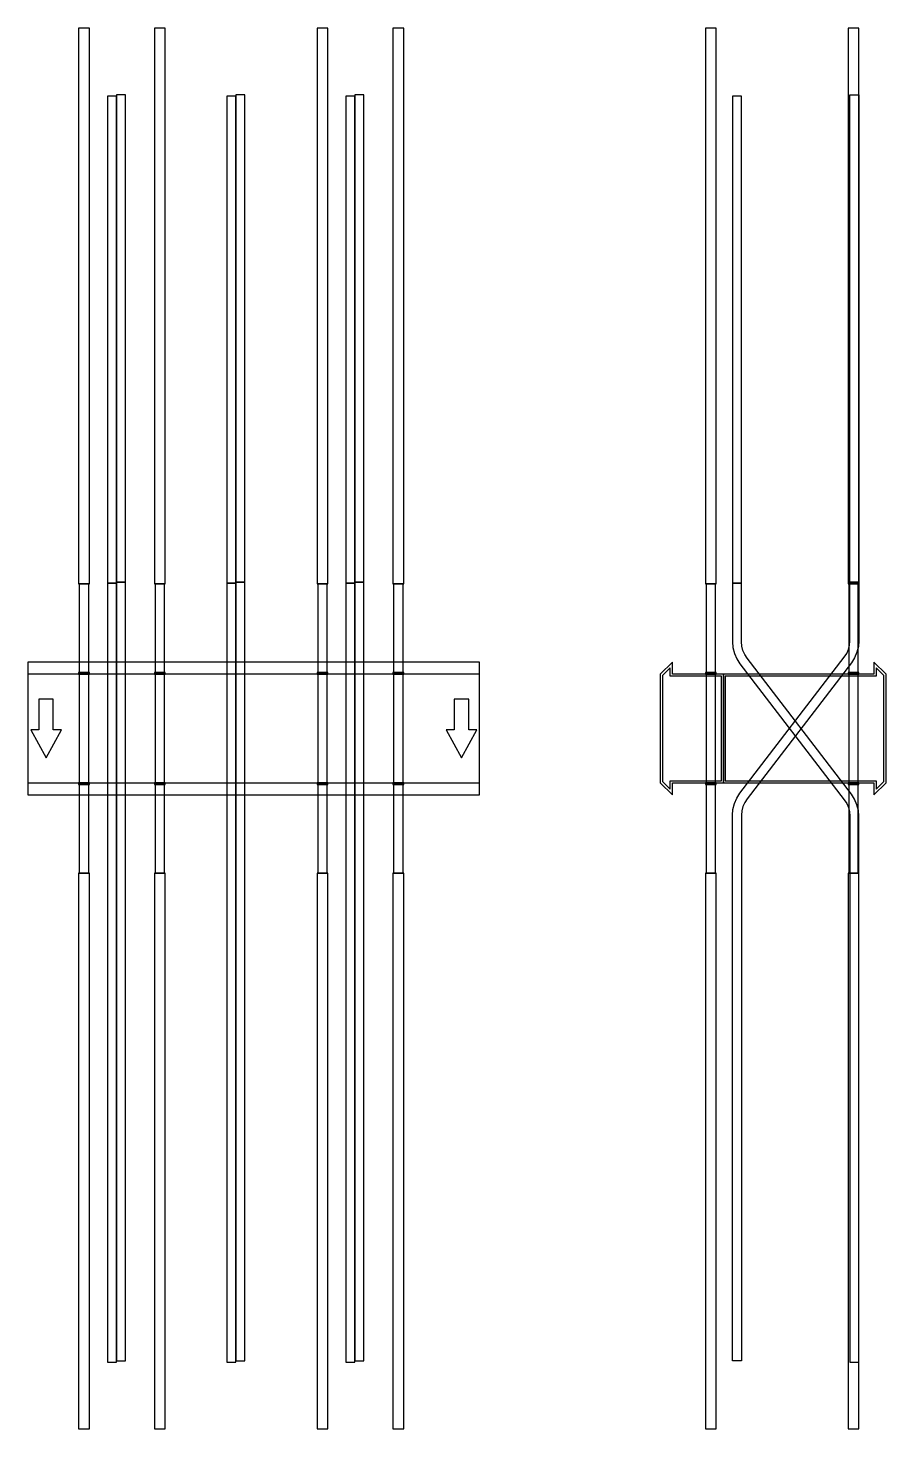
# Model space of a CAD drawing. Extents: x 0 to 950, y -775 to 775.
import ezdxf

# ---------------------------------------------------------------- set-up
doc = ezdxf.new("R2010")
doc.units = 0
doc.layers.add('Halfen', color=7, linetype='CONTINUOUS')

msp = doc.modelspace()

# ---------------------------------------------------------------- linework, layer by layer
at = {"layer": 'Halfen', "color": 7}
for points in [[(68, 160), (68, 775), (56, 775), (56, 160)], [(152, 160), (152, 775), (140, 775), (140, 160)], [(332, 160), (332, 775), (320, 775), (320, 160)], [(416, 160), (416, 775), (404, 775), (404, 160)], [(762, 160), (762, 775), (750, 775), (750, 160)], [(920, 160), (920, 775), (908, 775), (908, 160)], [(98, 160.757), (98, 699.757), (88, 699.757), (88, 160.757)], [(108, 161.923), (108, 700.923), (98, 700.923), (98, 161.923)], [(230, 160.757), (230, 699.757), (220, 699.757), (220, 160.757)], [(240, 161.923), (240, 700.923), (230, 700.923), (230, 161.923)], [(362, 160.757), (362, 699.757), (352, 699.757), (352, 160.757)], [(372, 161.923), (372, 700.923), (362, 700.923), (362, 161.923)], [(790, 160.757), (790, 699.757), (780, 699.757), (780, 160.757)], [(910, 161.923), (910, 700.923), (920, 700.923), (920, 161.923)], [(67.25, 62), (67.25, 160), (56.75, 160), (56.75, 62)], [(98, -700.923), (98, 160.757), (88, 160.757), (88, -700.923)], [(108, -699.757), (108, 161.923), (98, 161.923), (98, -699.757)], [(151.25, 62), (151.25, 160), (140.75, 160), (140.75, 62)], [(230, -700.923), (230, 160.757), (220, 160.757), (220, -700.923)], [(240, -699.757), (240, 161.923), (230, 161.923), (230, -699.757)], [(331.25, 62), (331.25, 160), (320.75, 160), (320.75, 62)], [(362, -700.923), (362, 160.757), (352, 160.757), (352, -700.923)], [(372, -699.757), (372, 161.923), (362, 161.923), (362, -699.757)], [(415.25, 62), (415.25, 160), (404.75, 160), (404.75, 62)], [(761.25, 62), (761.25, 160), (750.75, 160), (750.75, 62)], [(780, -699.757), (780, -96.007), (780.534, -89.492), (782.123, -83.15), (784.723, -77.152), (788.266, -71.657), (903.801, 78.911), (906.458, 83.032), (908.408, 87.53), (909.599, 92.287), (910, 97.174), (910, 161.923), (920, 161.923), (920, 97.174), (919.466, 90.658), (917.877, 84.316), (915.277, 78.318), (911.734, 72.823), (796.199, -77.745), (793.542, -81.866), (791.592, -86.364), (790.401, -91.121), (790, -96.007), (790, -699.757)], [(920, -700.923), (920, -97.174), (919.466, -90.658), (917.877, -84.316), (915.277, -78.318), (911.734, -72.823), (796.199, 77.745), (793.542, 81.865), (791.592, 86.364), (790.401, 91.121), (790, 96.007), (790, 160.757), (780, 160.757), (780, 96.007), (780.534, 89.492), (782.123, 83.15), (784.723, 77.152), (788.266, 71.657), (903.801, -78.911), (906.458, -83.032), (908.408, -87.531), (909.599, -92.287), (910, -97.174), (910, -700.923)], [(919.25, 62), (919.25, 160), (908.75, 160), (908.75, 62)], [(0, -73.5), (500, -73.5), (500, 73.5), (0, 73.5)], [(68, 60), (68, 62), (56, 62), (56, 60)], [(152, 60), (152, 62), (140, 62), (140, 60)], [(332, 60), (332, 62), (320, 62), (320, 60)], [(416, 60), (416, 62), (404, 62), (404, 60)], [(770, -60), (770, 60), (713.5, 60), (713.5, 73.5), (700, 60), (700, -60), (713.5, -73.5), (713.5, -60)], [(768, -58), (768, 58), (711, 58), (711, 67.25), (702.5, 58.75), (702.5, -58.75), (711, -67.25), (711, -58)], [(762, 60), (762, 62), (750, 62), (750, 60)], [(950, -60), (950, 60), (936.5, 73.5), (936.5, 60), (770, 60), (770, -60), (936.5, -60), (936.5, -73.5)], [(947.5, -58.75), (947.5, 58.75), (939, 67.25), (939, 58), (772, 58), (772, -58), (939, -58), (939, -67.25)], [(920, 60), (920, 62), (908, 62), (908, 60)], [(0, -60), (500, -60), (500, 60), (0, 60)], [(67.25, -60), (67.25, 60), (56.75, 60), (56.75, -60)], [(151.25, -60), (151.25, 60), (140.75, 60), (140.75, -60)], [(331.25, -60), (331.25, 60), (320.75, 60), (320.75, -60)], [(415.25, -60), (415.25, 60), (404.75, 60), (404.75, -60)], [(761.25, -60), (761.25, 60), (750.75, 60), (750.75, -60)], [(919.25, -60), (919.25, 60), (908.75, 60), (908.75, -60)], [(20, -32.5), (37, -1.5), (28, -1.5), (28, 32.5), (12, 32.5), (12, -1.5), (3, -1.5)], [(480, -32.5), (497, -1.5), (488, -1.5), (488, 32.5), (472, 32.5), (472, -1.5), (463, -1.5)], [(68, -62), (68, -60), (56, -60), (56, -62)], [(67.25, -160), (67.25, -62), (56.75, -62), (56.75, -160)], [(152, -62), (152, -60), (140, -60), (140, -62)], [(151.25, -160), (151.25, -62), (140.75, -62), (140.75, -160)], [(332, -62), (332, -60), (320, -60), (320, -62)], [(331.25, -160), (331.25, -62), (320.75, -62), (320.75, -160)], [(416, -62), (416, -60), (404, -60), (404, -62)], [(415.25, -160), (415.25, -62), (404.75, -62), (404.75, -160)], [(762, -62), (762, -60), (750, -60), (750, -62)], [(761.25, -160), (761.25, -62), (750.75, -62), (750.75, -160)], [(920, -62), (920, -60), (908, -60), (908, -62)], [(919.25, -160), (919.25, -62), (908.75, -62), (908.75, -160)], [(68, -775), (68, -160), (56, -160), (56, -775)], [(152, -775), (152, -160), (140, -160), (140, -775)], [(332, -775), (332, -160), (320, -160), (320, -775)], [(416, -775), (416, -160), (404, -160), (404, -775)], [(762, -775), (762, -160), (750, -160), (750, -775)], [(920, -775), (920, -160), (908, -160), (908, -775)]]:
    msp.add_lwpolyline(points, close=True, dxfattribs=at)

doc.saveas('drawing.dxf')
